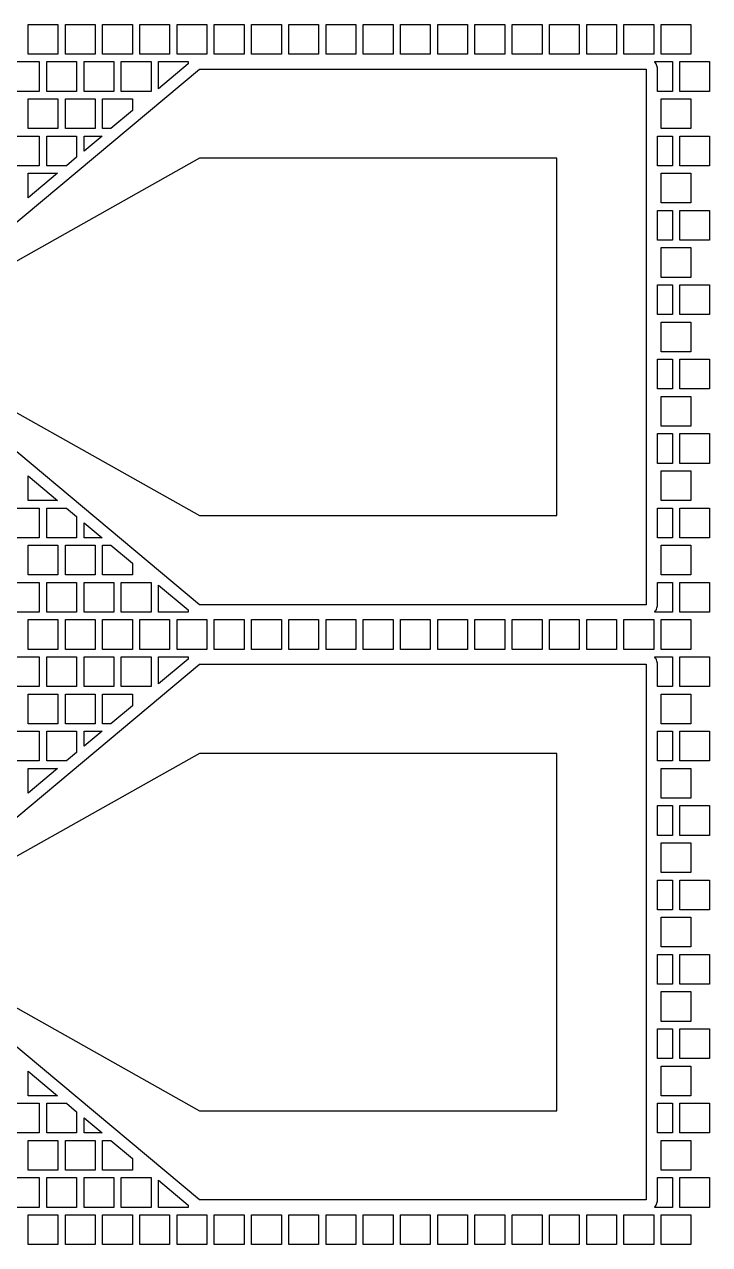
# Model space of a CAD drawing. Header units: metres. Extents: x -10 to 2022, y -10 to 2010.
# Drawn here: x 1562 to 2022, y -10 to 810 of the extents above; entities that cross this region are included whole.
import ezdxf

# ---------------------------------------------------------------- set-up
doc = ezdxf.new("R2010")
doc.units = ezdxf.units.M

msp = doc.modelspace()

# ---------------------------------------------------------------- linework, layer by layer
for points in [[(1565, 790), (1565, 810), (1585, 810), (1585, 790), (1565, 790), (1565, 790)], [(1590, 790), (1590, 810), (1610, 810), (1610, 790), (1590, 790), (1590, 790)], [(1615, 790), (1615, 810), (1635, 810), (1635, 790), (1615, 790), (1615, 790)], [(1640, 790), (1640, 810), (1660, 810), (1660, 790), (1640, 790), (1640, 790)], [(1665, 790), (1665, 810), (1685, 810), (1685, 790), (1665, 790), (1665, 790)], [(1690, 790), (1690, 810), (1710, 810), (1710, 790), (1690, 790), (1690, 790)], [(1715, 790), (1715, 810), (1735, 810), (1735, 790), (1715, 790), (1715, 790)], [(1740, 790), (1740, 810), (1760, 810), (1760, 790), (1740, 790), (1740, 790)], [(1765, 790), (1765, 810), (1785, 810), (1785, 790), (1765, 790), (1765, 790)], [(1790, 790), (1790, 810), (1810, 810), (1810, 790), (1790, 790), (1790, 790)], [(1815, 790), (1815, 810), (1835, 810), (1835, 790), (1815, 790), (1815, 790)], [(1840, 790), (1840, 810), (1860, 810), (1860, 790), (1840, 790), (1840, 790)], [(1865, 790), (1865, 810), (1885, 810), (1885, 790), (1865, 790), (1865, 790)], [(1890, 790), (1890, 810), (1910, 810), (1910, 790), (1890, 790), (1890, 790)], [(1915, 790), (1915, 810), (1935, 810), (1935, 790), (1915, 790), (1915, 790)], [(1940, 790), (1940, 810), (1960, 810), (1960, 790), (1940, 790), (1940, 790)], [(1965, 790), (1965, 810), (1985, 810), (1985, 790), (1965, 790), (1965, 790)], [(1990, 790), (1990, 810), (2010, 810), (2010, 790), (1990, 790), (1990, 790)], [(1480, 612.5), (1680, 780), (1980, 780), (1980, 420), (1680, 420), (1480, 587.5), (1480, 592.5), (1680, 480), (1920, 480), (1920, 720), (1680, 720), (1480, 607.5), (1480, 612.5), (1480, 612.5)], [(1552.5, 765), (1552.5, 785), (1572.5, 785), (1572.5, 765), (1552.5, 765), (1552.5, 765)], [(1577.5, 765), (1577.5, 785), (1597.5, 785), (1597.5, 765), (1577.5, 765), (1577.5, 765)], [(1602.5, 765), (1602.5, 785), (1622.5, 785), (1622.5, 765), (1602.5, 765), (1602.5, 765)], [(1627.5, 765), (1627.5, 785), (1647.5, 785), (1647.5, 765), (1627.5, 765), (1627.5, 765)], [(1652.5, 766.75), (1652.5, 785), (1672.5, 785), (1672.5, 783.5), (1652.5, 766.75), (1652.5, 766.75)], [(1985.58, 785), (1997.5, 785), (1997.5, 765), (1987.5, 765), (1987.5, 780), (1987.46, 780.74), (1987.36, 781.46), (1987.18, 782.18), (1986.93, 782.87), (1986.61, 783.54), (1986.24, 784.17), (1985.8, 784.76), (1985.58, 785), (1985.58, 785)], [(2002.5, 765), (2002.5, 785), (2022.5, 785), (2022.5, 765), (2002.5, 765), (2002.5, 765)], [(1565, 740), (1565, 760), (1585, 760), (1585, 740), (1565, 740), (1565, 740)], [(1590, 740), (1590, 760), (1610, 760), (1610, 740), (1590, 740), (1590, 740)], [(1615, 740), (1615, 760), (1635, 760), (1635, 752.1), (1620.56, 740), (1615, 740), (1615, 740)], [(1990, 740), (1990, 760), (2010, 760), (2010, 740), (1990, 740), (1990, 740)], [(1552.5, 715), (1552.5, 735), (1572.5, 735), (1572.5, 715), (1552.5, 715), (1552.5, 715)], [(1577.5, 715), (1577.5, 735), (1597.5, 735), (1597.5, 720.69), (1590.71, 715), (1577.5, 715), (1577.5, 715)], [(1602.5, 724.88), (1602.5, 735), (1614.59, 735), (1602.5, 724.88), (1602.5, 724.88)], [(1987.5, 735), (1997.5, 735), (1997.5, 715), (1987.5, 715), (1987.5, 735), (1987.5, 735)], [(2002.5, 715), (2002.5, 735), (2022.5, 735), (2022.5, 715), (2002.5, 715), (2002.5, 715)], [(1565, 693.47), (1565, 710), (1584.74, 710), (1565, 693.47), (1565, 693.47)], [(1990, 690), (1990, 710), (2010, 710), (2010, 690), (1990, 690), (1990, 690)], [(1987.5, 685), (1997.5, 685), (1997.5, 665), (1987.5, 665), (1987.5, 685), (1987.5, 685)], [(2002.5, 665), (2002.5, 685), (2022.5, 685), (2022.5, 665), (2002.5, 665), (2002.5, 665)], [(1990, 640), (1990, 660), (2010, 660), (2010, 640), (1990, 640), (1990, 640)], [(1987.5, 635), (1997.5, 635), (1997.5, 615), (1987.5, 615), (1987.5, 635), (1987.5, 635)], [(2002.5, 615), (2002.5, 635), (2022.5, 635), (2022.5, 615), (2002.5, 615), (2002.5, 615)], [(1990, 590), (1990, 610), (2010, 610), (2010, 590), (1990, 590), (1990, 590)], [(1987.5, 585), (1997.5, 585), (1997.5, 565), (1987.5, 565), (1987.5, 585), (1987.5, 585)], [(2002.5, 565), (2002.5, 585), (2022.5, 585), (2022.5, 565), (2002.5, 565), (2002.5, 565)], [(1990, 540), (1990, 560), (2010, 560), (2010, 540), (1990, 540), (1990, 540)], [(1987.5, 535), (1997.5, 535), (1997.5, 515), (1987.5, 515), (1987.5, 535), (1987.5, 535)], [(2002.5, 515), (2002.5, 535), (2022.5, 535), (2022.5, 515), (2002.5, 515), (2002.5, 515)], [(1990, 490), (1990, 510), (2010, 510), (2010, 490), (1990, 490), (1990, 490)], [(1565, 490), (1565, 506.53), (1584.74, 490), (1565, 490), (1565, 490)], [(1552.5, 465), (1552.5, 485), (1572.5, 485), (1572.5, 465), (1552.5, 465), (1552.5, 465)], [(1577.5, 465), (1577.5, 485), (1590.71, 485), (1597.5, 479.31), (1597.5, 465), (1577.5, 465), (1577.5, 465)], [(1987.5, 485), (1997.5, 485), (1997.5, 465), (1987.5, 465), (1987.5, 485), (1987.5, 485)], [(2002.5, 465), (2002.5, 485), (2022.5, 485), (2022.5, 465), (2002.5, 465), (2002.5, 465)], [(1602.5, 465), (1602.5, 475.12), (1614.59, 465), (1602.5, 465), (1602.5, 465)], [(1565, 440), (1565, 460), (1585, 460), (1585, 440), (1565, 440), (1565, 440)], [(1590, 440), (1590, 460), (1610, 460), (1610, 440), (1590, 440), (1590, 440)], [(1615, 440), (1615, 460), (1620.56, 460), (1635, 447.9), (1635, 440), (1615, 440), (1615, 440)], [(1990, 440), (1990, 460), (2010, 460), (2010, 440), (1990, 440), (1990, 440)], [(1552.5, 415), (1552.5, 435), (1572.5, 435), (1572.5, 415), (1552.5, 415), (1552.5, 415)], [(1577.5, 415), (1577.5, 435), (1597.5, 435), (1597.5, 415), (1577.5, 415), (1577.5, 415)], [(1602.5, 415), (1602.5, 435), (1622.5, 435), (1622.5, 415), (1602.5, 415), (1602.5, 415)], [(1627.5, 415), (1627.5, 435), (1647.5, 435), (1647.5, 415), (1627.5, 415), (1627.5, 415)], [(1987.5, 435), (1997.5, 435), (1997.5, 415), (1985.58, 415), (1985.8, 415.24), (1986.24, 415.83), (1986.61, 416.46), (1986.93, 417.13), (1987.18, 417.82), (1987.36, 418.54), (1987.46, 419.26), (1987.5, 420), (1987.5, 435), (1987.5, 435)], [(2002.5, 415), (2002.5, 435), (2022.5, 435), (2022.5, 415), (2002.5, 415), (2002.5, 415)], [(1652.5, 415), (1652.5, 433.25), (1672.5, 416.5), (1672.5, 415), (1652.5, 415), (1652.5, 415)], [(1565, 390), (1565, 410), (1585, 410), (1585, 390), (1565, 390), (1565, 390)], [(1590, 390), (1590, 410), (1610, 410), (1610, 390), (1590, 390), (1590, 390)], [(1615, 390), (1615, 410), (1635, 410), (1635, 390), (1615, 390), (1615, 390)], [(1640, 390), (1640, 410), (1660, 410), (1660, 390), (1640, 390), (1640, 390)], [(1665, 390), (1665, 410), (1685, 410), (1685, 390), (1665, 390), (1665, 390)], [(1690, 390), (1690, 410), (1710, 410), (1710, 390), (1690, 390), (1690, 390)], [(1715, 390), (1715, 410), (1735, 410), (1735, 390), (1715, 390), (1715, 390)], [(1740, 390), (1740, 410), (1760, 410), (1760, 390), (1740, 390), (1740, 390)], [(1765, 390), (1765, 410), (1785, 410), (1785, 390), (1765, 390), (1765, 390)], [(1790, 390), (1790, 410), (1810, 410), (1810, 390), (1790, 390), (1790, 390)], [(1815, 390), (1815, 410), (1835, 410), (1835, 390), (1815, 390), (1815, 390)], [(1840, 390), (1840, 410), (1860, 410), (1860, 390), (1840, 390), (1840, 390)], [(1865, 390), (1865, 410), (1885, 410), (1885, 390), (1865, 390), (1865, 390)], [(1890, 390), (1890, 410), (1910, 410), (1910, 390), (1890, 390), (1890, 390)], [(1915, 390), (1915, 410), (1935, 410), (1935, 390), (1915, 390), (1915, 390)], [(1940, 390), (1940, 410), (1960, 410), (1960, 390), (1940, 390), (1940, 390)], [(1965, 390), (1965, 410), (1985, 410), (1985, 390), (1965, 390), (1965, 390)], [(1990, 390), (1990, 410), (2010, 410), (2010, 390), (1990, 390), (1990, 390)], [(1480, 212.5), (1680, 380), (1980, 380), (1980, 20), (1680, 20), (1480, 187.5), (1480, 192.5), (1680, 80), (1920, 80), (1920, 320), (1680, 320), (1480, 207.5), (1480, 212.5), (1480, 212.5)], [(1552.5, 365), (1552.5, 385), (1572.5, 385), (1572.5, 365), (1552.5, 365), (1552.5, 365)], [(1577.5, 365), (1577.5, 385), (1597.5, 385), (1597.5, 365), (1577.5, 365), (1577.5, 365)], [(1602.5, 365), (1602.5, 385), (1622.5, 385), (1622.5, 365), (1602.5, 365), (1602.5, 365)], [(1627.5, 365), (1627.5, 385), (1647.5, 385), (1647.5, 365), (1627.5, 365), (1627.5, 365)], [(1652.5, 366.75), (1652.5, 385), (1672.5, 385), (1672.5, 383.5), (1652.5, 366.75), (1652.5, 366.75)], [(1985.58, 385), (1997.5, 385), (1997.5, 365), (1987.5, 365), (1987.5, 380), (1987.46, 380.74), (1987.36, 381.46), (1987.18, 382.18), (1986.93, 382.87), (1986.61, 383.54), (1986.24, 384.17), (1985.8, 384.76), (1985.58, 385), (1985.58, 385)], [(2002.5, 365), (2002.5, 385), (2022.5, 385), (2022.5, 365), (2002.5, 365), (2002.5, 365)], [(1565, 340), (1565, 360), (1585, 360), (1585, 340), (1565, 340), (1565, 340)], [(1590, 340), (1590, 360), (1610, 360), (1610, 340), (1590, 340), (1590, 340)], [(1615, 340), (1615, 360), (1635, 360), (1635, 352.1), (1620.56, 340), (1615, 340), (1615, 340)], [(1990, 340), (1990, 360), (2010, 360), (2010, 340), (1990, 340), (1990, 340)], [(1552.5, 315), (1552.5, 335), (1572.5, 335), (1572.5, 315), (1552.5, 315), (1552.5, 315)], [(1577.5, 315), (1577.5, 335), (1597.5, 335), (1597.5, 320.69), (1590.71, 315), (1577.5, 315), (1577.5, 315)], [(1602.5, 324.88), (1602.5, 335), (1614.59, 335), (1602.5, 324.88), (1602.5, 324.88)], [(1987.5, 335), (1997.5, 335), (1997.5, 315), (1987.5, 315), (1987.5, 335), (1987.5, 335)], [(2002.5, 315), (2002.5, 335), (2022.5, 335), (2022.5, 315), (2002.5, 315), (2002.5, 315)], [(1565, 293.47), (1565, 310), (1584.74, 310), (1565, 293.47), (1565, 293.47)], [(1990, 290), (1990, 310), (2010, 310), (2010, 290), (1990, 290), (1990, 290)], [(1987.5, 285), (1997.5, 285), (1997.5, 265), (1987.5, 265), (1987.5, 285), (1987.5, 285)], [(2002.5, 265), (2002.5, 285), (2022.5, 285), (2022.5, 265), (2002.5, 265), (2002.5, 265)], [(1990, 240), (1990, 260), (2010, 260), (2010, 240), (1990, 240), (1990, 240)], [(1987.5, 235), (1997.5, 235), (1997.5, 215), (1987.5, 215), (1987.5, 235), (1987.5, 235)], [(2002.5, 215), (2002.5, 235), (2022.5, 235), (2022.5, 215), (2002.5, 215), (2002.5, 215)], [(1990, 190), (1990, 210), (2010, 210), (2010, 190), (1990, 190), (1990, 190)], [(1987.5, 185), (1997.5, 185), (1997.5, 165), (1987.5, 165), (1987.5, 185), (1987.5, 185)], [(2002.5, 165), (2002.5, 185), (2022.5, 185), (2022.5, 165), (2002.5, 165), (2002.5, 165)], [(1990, 140), (1990, 160), (2010, 160), (2010, 140), (1990, 140), (1990, 140)], [(1987.5, 135), (1997.5, 135), (1997.5, 115), (1987.5, 115), (1987.5, 135), (1987.5, 135)], [(2002.5, 115), (2002.5, 135), (2022.5, 135), (2022.5, 115), (2002.5, 115), (2002.5, 115)], [(1990, 90), (1990, 110), (2010, 110), (2010, 90), (1990, 90), (1990, 90)], [(1565, 90), (1565, 106.53), (1584.74, 90), (1565, 90), (1565, 90)], [(1552.5, 65), (1552.5, 85), (1572.5, 85), (1572.5, 65), (1552.5, 65), (1552.5, 65)], [(1577.5, 65), (1577.5, 85), (1590.71, 85), (1597.5, 79.31), (1597.5, 65), (1577.5, 65), (1577.5, 65)], [(1987.5, 85), (1997.5, 85), (1997.5, 65), (1987.5, 65), (1987.5, 85), (1987.5, 85)], [(2002.5, 65), (2002.5, 85), (2022.5, 85), (2022.5, 65), (2002.5, 65), (2002.5, 65)], [(1602.5, 65), (1602.5, 75.12), (1614.59, 65), (1602.5, 65), (1602.5, 65)], [(1565, 40), (1565, 60), (1585, 60), (1585, 40), (1565, 40), (1565, 40)], [(1590, 40), (1590, 60), (1610, 60), (1610, 40), (1590, 40), (1590, 40)], [(1615, 40), (1615, 60), (1620.56, 60), (1635, 47.9), (1635, 40), (1615, 40), (1615, 40)], [(1990, 40), (1990, 60), (2010, 60), (2010, 40), (1990, 40), (1990, 40)], [(1552.5, 15), (1552.5, 35), (1572.5, 35), (1572.5, 15), (1552.5, 15), (1552.5, 15)], [(1577.5, 15), (1577.5, 35), (1597.5, 35), (1597.5, 15), (1577.5, 15), (1577.5, 15)], [(1602.5, 15), (1602.5, 35), (1622.5, 35), (1622.5, 15), (1602.5, 15), (1602.5, 15)], [(1627.5, 15), (1627.5, 35), (1647.5, 35), (1647.5, 15), (1627.5, 15), (1627.5, 15)], [(1652.5, 15), (1652.5, 33.25), (1672.5, 16.5), (1672.5, 15), (1652.5, 15), (1652.5, 15)], [(1987.5, 35), (1997.5, 35), (1997.5, 15), (1985.58, 15), (1985.8, 15.24), (1986.24, 15.83), (1986.61, 16.46), (1986.93, 17.13), (1987.18, 17.82), (1987.36, 18.54), (1987.46, 19.26), (1987.5, 20), (1987.5, 35), (1987.5, 35)], [(2002.5, 15), (2002.5, 35), (2022.5, 35), (2022.5, 15), (2002.5, 15), (2002.5, 15)], [(1565, -10), (1565, 10), (1585, 10), (1585, -10), (1565, -10), (1565, -10)], [(1590, -10), (1590, 10), (1610, 10), (1610, -10), (1590, -10), (1590, -10)], [(1615, -10), (1615, 10), (1635, 10), (1635, -10), (1615, -10), (1615, -10)], [(1640, -10), (1640, 10), (1660, 10), (1660, -10), (1640, -10), (1640, -10)], [(1665, -10), (1665, 10), (1685, 10), (1685, -10), (1665, -10), (1665, -10)], [(1690, -10), (1690, 10), (1710, 10), (1710, -10), (1690, -10), (1690, -10)], [(1715, -10), (1715, 10), (1735, 10), (1735, -10), (1715, -10), (1715, -10)], [(1740, -10), (1740, 10), (1760, 10), (1760, -10), (1740, -10), (1740, -10)], [(1765, -10), (1765, 10), (1785, 10), (1785, -10), (1765, -10), (1765, -10)], [(1790, -10), (1790, 10), (1810, 10), (1810, -10), (1790, -10), (1790, -10)], [(1815, -10), (1815, 10), (1835, 10), (1835, -10), (1815, -10), (1815, -10)], [(1840, -10), (1840, 10), (1860, 10), (1860, -10), (1840, -10), (1840, -10)], [(1865, -10), (1865, 10), (1885, 10), (1885, -10), (1865, -10), (1865, -10)], [(1890, -10), (1890, 10), (1910, 10), (1910, -10), (1890, -10), (1890, -10)], [(1915, -10), (1915, 10), (1935, 10), (1935, -10), (1915, -10), (1915, -10)], [(1940, -10), (1940, 10), (1960, 10), (1960, -10), (1940, -10), (1940, -10)], [(1965, -10), (1965, 10), (1985, 10), (1985, -10), (1965, -10), (1965, -10)], [(1990, -10), (1990, 10), (2010, 10), (2010, -10), (1990, -10), (1990, -10)]]:
    msp.add_lwpolyline(points)

doc.saveas('drawing.dxf')
